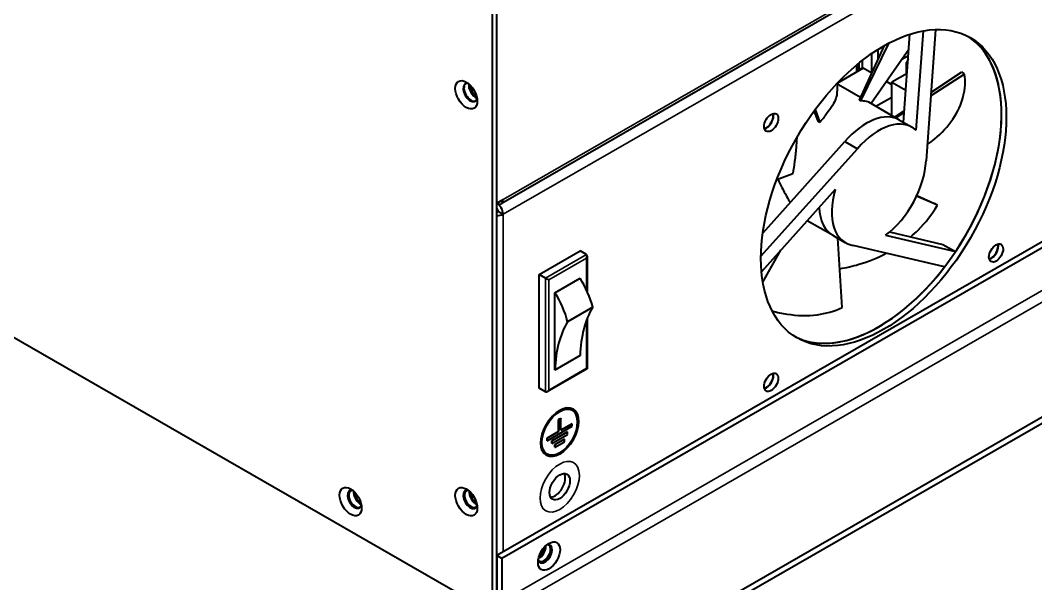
# Model space of a CAD drawing. Header units: millimetres. Extents: x 0 to 1682, y 0 to 1188.
# Drawn here: x 1491.6 to 1582.9, y 908.4 to 959.1 of the extents above; entities that cross this region are included whole.
import ezdxf

# ---------------------------------------------------------------- set-up
doc = ezdxf.new("R2010")
doc.units = ezdxf.units.MM
doc.header["$LTSCALE"] = 2
doc.layers.add('가시적인 것(ISO)', color=3, linetype='Continuous', lineweight=40)
doc.layers.add('가시적인 좁은 것(ISO)', color=3, linetype='Continuous', lineweight=35)

msp = doc.modelspace()

# ---------------------------------------------------------------- linework, layer by layer
at = {"layer": '가시적인 것(ISO)'}
for p, q in [((1533.4872, 906.1289), (1381.8835, 993.4317)), ((1603.3243, 982.0484), (1534.8764, 942.6318)), ((1534.0529, 964.0125), (1534.0529, 906.4572)), ((1534.4771, 906.7015), (1534.4771, 964.2568)), ((1534.4771, 942.6736), (1534.4771, 963.194)), ((1572.1909, 949.2524), (1572.839, 958.1911)), ((1573.936, 958.3112), (1573.0796, 946.4995)), ((1571.0634, 949.9567), (1571.6385, 957.8888)), ((1567.0847, 951.9492), (1569.3318, 956.8585)), ((1569.7037, 957.0628), (1567.1964, 951.8889)), ((1571.5385, 956.5099), (1568.1358, 951.6426)), ((1568.7698, 955.6308), (1568.7698, 956.5221)), ((1566.9984, 954.5729), (1566.9984, 955.2424)), ((1567.0744, 954.6956), (1567.0744, 955.3043)), ((1567.3569, 954.8584), (1567.3569, 955.5288)), ((1568.2047, 954.3961), (1568.2047, 956.1504)), ((1571.4973, 955.9408), (1570.9004, 955.5971)), ((1571.4763, 955.6511), (1571.3317, 955.3404)), ((1571.3317, 955.3404), (1571.4524, 955.3218)), ((1571.3317, 954.3318), (1571.3317, 955.3404)), ((1567.4283, 954.8205), (1565.1208, 953.4917)), ((1566.8559, 954.4909), (1566.8559, 955.1246)), ((1567.0744, 954.6956), (1566.9984, 954.7394)), ((1567.3569, 954.8584), (1567.0744, 954.6956)), ((1567.4255, 954.8189), (1567.3569, 954.8584)), ((1568.1965, 954.3781), (1567.4283, 954.8205)), ((1571.3827, 954.3612), (1570.0083, 953.5697)), ((1573.5238, 952.6261), (1576.2842, 954.4749)), ((1565.1213, 953.4992), (1565.0565, 952.4906)), ((1570.0083, 953.3347), (1569.5167, 953.6178)), ((1570.0083, 953.5697), (1571.2725, 952.8417)), ((1570.0083, 950.5642), (1570.0083, 953.5697)), ((1576.5521, 954.3007), (1573.5038, 952.3499)), ((1567.1929, 952.1856), (1565.2182, 953.3227)), ((1570.7053, 950.1629), (1567.9286, 951.7619)), ((1568.5582, 951.3993), (1570.0083, 952.2344)), ((1563.406, 950.0006), (1563.0233, 950.9864)), ((1563.1048, 951.0974), (1563.518, 949.949)), ((1570.2433, 950.429), (1571.1412, 951.0303)), ((1571.1266, 950.8286), (1570.3795, 950.3505)), ((1570.0083, 950.5993), (1569.9779, 950.5818)), ((1570.7053, 950.1629), (1571.8367, 949.5113)), ((1558.3982, 939.9883), (1565.7816, 948.2208)), ((1565.7816, 948.2208), (1566.913, 947.5693)), ((1558.237, 937.8956), (1566.913, 947.5693)), ((1559.6568, 944.7948), (1561.104, 945.345)), ((1592.7581, 944.5145), (1534.4771, 910.9527)), ((1593.2305, 944.2653), (1534.9297, 910.6921)), ((1564.9119, 943.8949), (1558.2879, 936.509)), ((1534.4771, 942.6736), (1535.0428, 942.9993)), ((1574.0977, 942.4838), (1572.2349, 943.3194)), ((1572.2563, 943.365), (1573.8478, 942.6627)), ((1534.6186, 941.9356), (1535.0428, 941.6913)), ((1564.717, 939.7639), (1562.4024, 941.0967)), ((1613.1074, 940.4494), (1545.2252, 901.3586)), ((1545.2252, 900.8354), (1613.1074, 939.9261)), ((1564.717, 939.7639), (1565.8483, 939.1123)), ((1569.4247, 939.7882), (1575.7293, 938.3148)), ((1569.8029, 940.087), (1574.5979, 938.9663)), ((1565.5324, 933.2837), (1565.1385, 939.5211)), ((1574.7524, 936.9462), (1566.5351, 938.8667)), ((1574.5979, 938.9663), (1575.7293, 938.3148)), ((1538.2955, 936.2555), (1541.9725, 938.3729)), ((1542.5382, 938.0471), (1541.9725, 938.3729)), ((1542.5967, 937.9178), (1542.5967, 934.7461)), ((1558.4066, 935.5786), (1560.0232, 938.4439)), ((1538.8612, 935.9297), (1538.2955, 936.2555)), ((1538.2955, 926.0198), (1538.2955, 936.2555)), ((1539.7097, 934.6204), (1541.9725, 935.9234)), ((1539.7097, 927.6549), (1539.7097, 934.6204)), ((1543.1038, 933.3098), (1540.8411, 932.0068)), ((1542.5967, 932.2771), (1542.5967, 927.7779)), ((1541.9725, 928.9579), (1539.7097, 927.6549)), ((1542.5967, 927.7779), (1539.0022, 925.708)), ((1538.8612, 925.694), (1538.2955, 926.0198)), ((1540.0352, 923.1955), (1540.2332, 923.3095)), ((1540.236, 923.3078), (1540.038, 923.1939)), ((1540.2332, 923.3095), (1540.236, 923.3078)), ((1540.2358, 922.2286), (1540.236, 923.3078)), ((1541.3317, 924.1386), (1541.3345, 924.1369)), ((1539.0054, 921.2914), (1541.2682, 922.5939)), ((1540.035, 922.1162), (1540.0352, 923.1955)), ((1540.0352, 923.1955), (1540.038, 923.1939)), ((1540.038, 923.1939), (1540.0378, 922.1146)), ((1540.2358, 922.2318), (1541.2654, 922.8245)), ((1541.2682, 922.8229), (1540.2358, 922.2286)), ((1541.2654, 922.8245), (1541.2682, 922.8229)), ((1541.2682, 922.5939), (1541.2682, 922.8229)), ((1539.0026, 921.522), (1540.035, 922.1162)), ((1539.0026, 921.522), (1539.0055, 921.5203)), ((1539.0026, 921.293), (1539.0026, 921.522)), ((1539.0055, 921.5203), (1539.0054, 921.2914)), ((1540.0378, 922.1146), (1539.0055, 921.5203)), ((1539.4268, 921.2756), (1540.841, 922.0897)), ((1539.4296, 921.045), (1540.8438, 921.8591)), ((1540.8439, 922.0881), (1539.4297, 921.274)), ((1540.035, 922.1162), (1540.0378, 922.1146)), ((1540.841, 922.0897), (1540.8439, 922.0881)), ((1540.8438, 921.8591), (1540.8439, 922.0881)), ((1539.0026, 921.293), (1539.0054, 921.2914)), ((1539.4268, 921.2756), (1539.4297, 921.274)), ((1539.4268, 921.0467), (1539.4268, 921.2756)), ((1539.4268, 921.0467), (1539.4296, 921.045)), ((1539.4297, 921.274), (1539.4296, 921.045)), ((1539.7096, 920.9479), (1540.5581, 921.4363)), ((1539.7096, 920.9479), (1539.7124, 920.9462)), ((1539.7096, 920.7189), (1539.7096, 920.9479)), ((1539.7096, 920.7189), (1539.7124, 920.7173)), ((1540.561, 921.4347), (1539.7124, 920.9462)), ((1539.7124, 920.7173), (1540.5609, 921.2058)), ((1539.7124, 920.9462), (1539.7124, 920.7173)), ((1540.5581, 921.4363), (1540.561, 921.4347)), ((1540.5609, 921.2058), (1540.561, 921.4347)), ((1538.9363, 919.979), (1538.9391, 919.9773)), ((1534.9297, 910.6921), (1534.4771, 910.9527)), ((1534.4771, 910.9527), (1534.4771, 907.0939)), ((1534.9297, 910.6921), (1534.9297, 906.8333))]:
    msp.add_line(p, q, dxfattribs=at)
for centre, major_axis in [((1569.2668, 944.0675), (-7.7849, -13.5187)), ((1531.7336, 952.4309), (-0.6986, 1.2132)), ((1559.1552, 949.9356), (-0.4491, -0.7799)), ((1579.3784, 938.1995), (-0.4491, -0.7799)), ((1559.1552, 926.5537), (-0.4491, -0.7799)), ((1540.1368, 922.0571), (-1.1977, -2.0798)), ((1540.1368, 922.0571), (-1.1378, -1.9758)), ((1540.134, 917.1535), (-0.6487, -1.1266)), ((1521.325, 915.8142), (-0.6986, 1.2132)), ((1531.7336, 915.8047), (-0.6986, 1.2132)), ((1539.1723, 910.9116), (-0.6986, -1.2132))]:
    msp.add_ellipse(centre, major_axis=major_axis, ratio=0.5780931, dxfattribs=at)
for centre, major_axis, ratio, start_param, end_param in [((1568.8425, 944.3118), (-7.7849, -13.5187), 0.5780931, 0.0271473, 3.1144453), ((1568.8425, 944.3118), (7.7849, 13.5187), 0.5780931, 4.5993137, 6.256038), ((1564.6847, 946.7062), (134.3153, -86.7866), 0.0802175, 1.5342305, 1.53623), ((1532.0871, 952.6345), (-0.4491, 0.7799), 0.5780931, 5.7442866, 9.9636767), ((1532.1578, 952.6752), (0.4491, -0.7799), 0.5780931, 3.2200892, 6.2046888), ((1532.1578, 952.6752), (-0.4491, 0.7799), 0.5780931, 0.0784965, 3.0630961), ((1532.5821, 952.9195), (0.4491, -0.7799), 0.5780931, 3.7405662, 5.6842117), ((1532.5821, 952.9195), (-0.3236, 0.5619), 0.5780931, 0.6500205, 2.4915722), ((1564.6847, 946.7062), (-55.8448, 30.1873), 0.0906355, 4.7164072, 4.7184067), ((1558.7309, 950.1799), (-0.4292, -0.7453), 0.5780931, 0.4601128, 2.6814798), ((1558.7309, 950.1799), (0.4491, 0.7799), 0.5780931, 3.631445, 5.793333), ((1567.7112, 944.9634), (2.9942, 5.1995), 0.5780931, 0, 1.2556111), ((1567.7112, 944.9634), (2.9942, 5.1995), 0.5780931, 0, 1.2556111), ((1564.6847, 946.7062), (-56.0122, 25.9324), 0.0397646, 4.7516256, 4.7536251), ((1568.8425, 944.3118), (2.9942, 5.1995), 0.5780931, 6.1571141, 7.5387964), ((1568.8425, 944.3118), (-2.9942, -5.1995), 0.5780931, 0.9211263, 2.3028086), ((1568.8425, 944.3118), (-2.9942, -5.1995), 0.5780931, 5.1099165, 6.4915988), ((1534.4771, 943.3251), (0.3992, -0.6933), 0.5780931, 5.4997209, 7.0705172), ((1534.4771, 942.017), (0.3992, -0.6933), 0.5780931, 0.7873319, 2.3581282), ((1564.6847, 946.7062), (125.3214, -89.5505), 0.0132549, 1.5050896, 1.5070891), ((1534.4771, 942.017), (-0.0998, 0.1733), 0.5780931, 3.9289245, 5.4997209), ((1534.4771, 942.017), (0.2, 0), 0.5758617, 4.712389, 5.4977871), ((1534.4771, 942.017), (0.8, 0), 0.5758617, 4.712389, 5.4977871), ((1567.7112, 944.9634), (-2.9942, -5.1995), 0.5780931, 5.5432059, 6.2831853), ((1567.7112, 944.9634), (-2.9942, -5.1995), 0.5780931, 5.5432059, 6.2831853), ((1578.9542, 938.4438), (-0.4292, -0.7453), 0.5780931, 0.4601128, 2.6814798), ((1578.9542, 938.4438), (0.4491, 0.7799), 0.5780931, 3.631445, 5.793333), ((1542.3967, 937.8022), (-0.1416, -0.2449), 0.5769785, 1.5717632, 3.1425595), ((1568.8425, 944.3118), (-7.7849, -13.5187), 0.5780931, 0.0271473, 1.3488716), ((1539.0026, 935.8477), (0.2, -0.1156), 0.0016725, 0.786365, 2.3571613), ((1539.2094, 933.9677), (2.9137, -5.0597), 0.5780931, 1.1257404, 1.6249285), ((1536.9467, 932.6647), (-2.9137, 5.0597), 0.5780931, 4.2673331, 4.7665212), ((1552.082, 922.7531), (-7.1385, 12.3962), 0.5780931, 0.3086699, 0.7545649), ((1549.8193, 921.4501), (-7.1385, 12.3962), 0.5780931, 0.3086699, 0.7545649), ((1542.3967, 927.8935), (0.2, -0.1156), 0.0016725, 6.2822185, 7.0695503), ((1558.7309, 926.798), (-0.4292, -0.7453), 0.5780931, 0.4601128, 2.6814798), ((1558.7309, 926.798), (0.4491, 0.7799), 0.5780931, 3.631445, 5.793333), ((1539.0026, 925.939), (0.1416, 0.2449), 0.5769785, 3.1425595, 4.7133558), ((1540.134, 922.0588), (-1.1977, -2.0798), 0.5780931, 3.1415927, 6.2831853), ((1540.134, 922.0588), (-1.1378, -1.9758), 0.5780931, 0.0012381, 3.1403545), ((1539.7097, 917.3978), (-0.6487, -1.1266), 0.5780931, 0.3317813, 2.8098113), ((1521.6785, 916.0178), (-0.4491, 0.7799), 0.5780931, 5.7442866, 9.9636767), ((1532.0871, 916.0083), (-0.4491, 0.7799), 0.5780931, 5.7442866, 9.9636767), ((1521.7492, 916.0585), (-0.4491, 0.7799), 0.5780931, 0.0784965, 3.0630961), ((1521.7492, 916.0585), (0.4192, -0.7279), 0.5780931, 2.7773431, 6.6474348), ((1522.1735, 916.3029), (0.4192, -0.7279), 0.5780931, 3.7449101, 5.6798679), ((1522.1735, 916.3029), (-0.3236, 0.5619), 0.5780931, 0.6500205, 2.4915722), ((1532.1578, 916.0491), (-0.4491, 0.7799), 0.5780931, 0.0784965, 3.0630961), ((1532.1578, 916.0491), (0.4192, -0.7279), 0.5780931, 2.7773431, 6.6474348), ((1532.5821, 916.2934), (0.4192, -0.7279), 0.5780931, 3.7449101, 5.6798679), ((1532.5821, 916.2934), (-0.3236, 0.5619), 0.5780931, 0.6500205, 2.4915722), ((1538.8188, 911.1152), (-0.4491, -0.7799), 0.5780931, 5.7442866, 9.9636767), ((1538.2955, 911.4165), (0.4192, 0.7279), 0.5780931, 3.8042379, 5.6205401), ((1538.7198, 911.1722), (0.4192, 0.7279), 0.5780931, 2.9434473, 6.4813306), ((1538.2955, 911.4165), (-0.3236, -0.5619), 0.5780931, 0.7360297, 2.4055629), ((1538.7198, 911.1722), (-0.4491, -0.7799), 0.5780931, 0.110004, 3.0315886)]:
    msp.add_ellipse(centre, major_axis=major_axis, ratio=ratio, start_param=start_param, end_param=end_param, dxfattribs=at)
for points, knots in [([(1573.1845, 947.9475), (1573.4187, 948.1089), (1573.6442, 948.2797), (1574.4972, 948.9877), (1575.0482, 949.5878), (1575.9262, 950.8875), (1576.2503, 951.5851), (1576.5959, 952.9614), (1576.6414, 953.6309), (1576.5521, 954.3007)], [0.4504443, 0.4504443, 0.4504443, 0.4504443, 0.7130585, 0.7130585, 1.4889993, 1.4889993, 2.2696632, 2.2696632, 2.9779872, 2.9779872, 2.9779872, 2.9779872]), ([(1565.0565, 952.4906), (1565.0488, 952.3699), (1565.0192, 952.2423), (1564.9017, 951.915), (1564.7958, 951.7068), (1564.5172, 951.2467), (1564.3447, 950.9955), (1563.9572, 950.4783), (1563.7483, 950.2171), (1563.518, 949.949)], [0.0616868, 0.0616868, 0.0616868, 0.0616868, 0.2824404, 0.2824404, 0.5877581, 0.5877581, 0.894341, 0.894341, 1.1755174, 1.1755174, 1.1755174, 1.1755174]), ([(1567.9286, 951.7618), (1567.878, 951.7909), (1567.812, 951.816), (1567.5948, 951.8684), (1567.4171, 951.8864), (1567.1964, 951.8889)], [0.72414367, 0.72414367, 0.72414367, 0.72414367, 0.89434104, 0.89434104, 1.17551742, 1.17551742, 1.17551742, 1.17551742]), ([(1561.449, 948.5632), (1561.4378, 948.2599), (1561.4169, 947.9488), (1561.355, 947.2301), (1561.3102, 946.8213), (1561.2126, 946.049), (1561.161, 945.6873), (1561.104, 945.345)], [0.34822294, 0.34822294, 0.34822294, 0.34822294, 0.58775806, 0.58775806, 0.89434104, 0.89434104, 1.17551742, 1.17551742, 1.17551742, 1.17551742]), ([(1559.7396, 944.8263), (1559.8691, 944.5751), (1559.9965, 944.3234), (1560.3078, 943.7195), (1560.492, 943.3723), (1560.7409, 942.9419), (1560.8026, 942.8385), (1560.8644, 942.7381)], [0.0703821, 0.0703821, 0.0703821, 0.0703821, 0.2824404, 0.2824404, 0.58775806, 0.58775806, 0.68753024, 0.68753024, 0.68753024, 0.68753024]), ([(1571.6999, 939.6436), (1571.9331, 939.8402), (1572.1586, 940.0459), (1573.0458, 940.9241), (1573.6291, 941.6688), (1574.0977, 942.4838)], [2.04048196, 2.04048196, 2.04048196, 2.04048196, 2.26966316, 2.26966316, 2.97798717, 2.97798717, 2.97798717, 2.97798717]), ([(1565.3119, 936.7757), (1565.8962, 936.8723), (1566.4751, 937.0045), (1567.895, 937.425), (1568.7221, 937.758), (1569.5071, 938.1721)], [0.2683732, 0.2683732, 0.2683732, 0.2683732, 0.7130585, 0.7130585, 1.3785514, 1.3785514, 1.3785514, 1.3785514]), ([(1559.2432, 932.9711), (1559.6867, 932.8525), (1560.1301, 932.7578), (1561.4933, 932.5479), (1562.4043, 932.5229), (1564.075, 932.7368), (1564.835, 932.9508), (1565.5324, 933.2837)], [1.1147171, 1.1147171, 1.1147171, 1.1147171, 1.4889993, 1.4889993, 2.2696632, 2.2696632, 2.9779872, 2.9779872, 2.9779872, 2.9779872])]:
    msp.add_open_spline(points, degree=3, knots=knots, dxfattribs=at)
msp.add_open_spline([(1565.2182, 953.3227), (1565.1838, 953.3425), (1565.1489, 953.3615), (1565.1136, 953.3797)], degree=3, dxfattribs=at)
at = {"layer": '가시적인 좁은 것(ISO)'}
for p, q in [((1535.0428, 942.9993), (1603.4908, 982.4159)), ((1603.4908, 981.1078), (1535.0428, 941.6913)), ((1534.9297, 906.8333), (1604.509, 946.9014)), ((1604.9615, 946.1175), (1535.3822, 906.0495)), ((1535.0428, 941.6913), (1535.0428, 911.2785)), ((1542.5382, 938.0471), (1538.8612, 935.9297)), ((1539.144, 935.7662), (1542.5382, 937.7208)), ((1542.5382, 937.7208), (1542.5382, 934.8746)), ((1538.8612, 935.9297), (1538.8612, 925.694)), ((1539.144, 925.8575), (1539.144, 935.7662)), ((1542.5382, 932.1231), (1542.5382, 927.8121)), ((1542.5382, 927.8121), (1539.144, 925.8575))]:
    msp.add_line(p, q, dxfattribs=at)
msp.add_ellipse((1562.224, 948.1232), major_axis=(2.9942, 5.1995), ratio=0.5780931, start_param=0, end_param=0.0342303, dxfattribs=at)
msp.add_ellipse((1540.134, 917.1535), major_axis=(-1.2476, -2.1665), ratio=0.5780931, dxfattribs=at)

doc.saveas('drawing.dxf')
